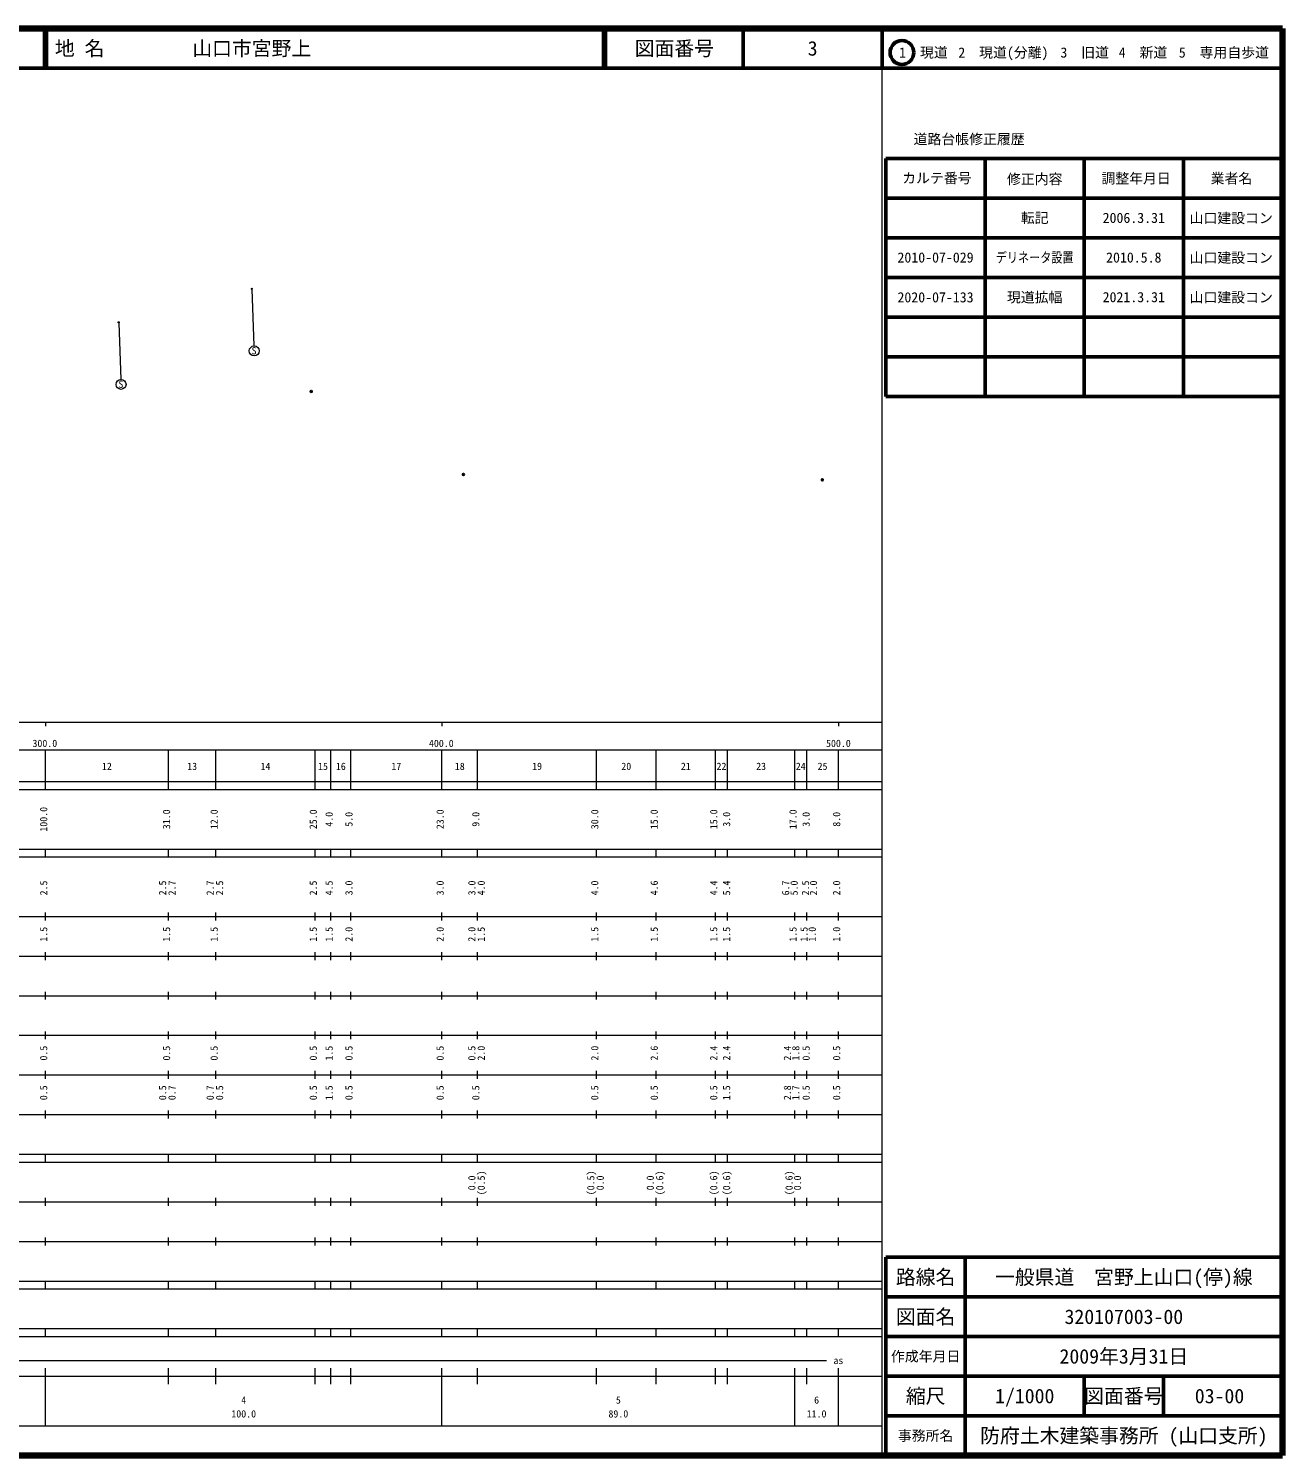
# Model space of a CAD drawing. Units: millimetres on the paper, with parts at other scales. Extents: x 40 to 680, y 20 to 380.
# Drawn here: x 363.7 to 680, y 20 to 380 of the extents above; entities that cross this region are included whole.
import ezdxf
from ezdxf.enums import TextEntityAlignment as Align

# ---------------------------------------------------------------- set-up
doc = ezdxf.new("R2010")
doc.units = ezdxf.units.MM
doc.header["$PDMODE"] = 32
doc.header["$PDSIZE"] = 0.5
doc.layers.add('M-OTRS', color=6, linetype='Continuous')
doc.layers.add('M-TTL-TXT', color=7, linetype='Continuous')
for name, color, linetype, lineweight in [('M-STR-STRC', 7, 'Continuous', 13), ('M-TTL', 2, 'Continuous', 140), ('M-TTL-BAND', 7, 'Continuous', 13), ('M-TTL-FRAM', 2, 'Continuous', 50), ('M-TTL-LINE', 7, 'Continuous', 50)]:
    doc.layers.add(name, color=color, linetype=linetype, lineweight=lineweight)
doc.styles.add('ＭＳ ゴシック', font='')
doc.styles.get('ＭＳ ゴシック').set_extended_font_data('MS Gothic')

msp = doc.modelspace()

# ---------------------------------------------------------------- linework, layer by layer
at = {"layer": 'M-OTRS'}
for p in [(435.052, 288.438), (473.402, 267.518), (563.947, 266.15)]:
    msp.add_point(p, dxfattribs=at)
at = {"layer": 'M-STR-STRC'}
for p, q in [((420.084, 314.386), (420.017, 314.304)), ((420.051, 314.205), (420.589, 299.93)), ((386.503, 305.917), (386.436, 305.834)), ((386.47, 305.735), (387.008, 291.46))]:
    msp.add_line(p, q, dxfattribs=at)
for centre, radius in [((420.045, 314.345), 0.14), ((420.045, 314.345), 0.11), ((420.045, 314.345), 0.0802), ((420.045, 314.345), 0.0501), ((420.045, 314.345), 0.02), ((386.465, 305.875), 0.14), ((386.465, 305.875), 0.11), ((386.465, 305.875), 0.0802), ((386.465, 305.875), 0.0501), ((386.465, 305.875), 0.02), ((420.646, 298.681), 1.25), ((387.065, 290.212), 1.25)]:
    msp.add_circle(centre, radius, dxfattribs=at)
at = {"layer": 'M-TTL'}
for p, q in [((680, 380), (40, 380)), ((680, 20), (680, 380)), ((40, 20), (680, 20))]:
    msp.add_line(p, q, dxfattribs=at)
at = {"layer": 'M-TTL-BAND'}
for p, q in [((579, 20), (579, 370)), ((40, 205), (579, 205)), ((368, 205), (368, 204)), ((468, 205), (468, 204)), ((568, 205), (568, 204)), ((68, 198), (579, 198)), ((368, 188), (368, 198)), ((399, 188), (399, 198)), ((411, 188), (411, 198)), ((436, 188), (436, 198)), ((440, 188), (440, 198)), ((445, 188), (445, 198)), ((468, 188), (468, 198)), ((477, 188), (477, 198)), ((507, 188), (507, 198)), ((522, 188), (522, 198)), ((537, 188), (537, 198)), ((540, 188), (540, 198)), ((557, 188), (557, 198)), ((560, 188), (560, 198)), ((568, 188), (568, 198)), ((40, 190), (579, 190)), ((40, 188), (579, 188)), ((40, 173), (579, 173)), ((368, 171), (368, 173)), ((399, 171), (399, 173)), ((411, 171), (411, 173)), ((436, 171), (436, 173)), ((440, 171), (440, 173)), ((445, 171), (445, 173)), ((468, 171), (468, 173)), ((477, 171), (477, 173)), ((507, 171), (507, 173)), ((522, 171), (522, 173)), ((537, 171), (537, 173)), ((540, 171), (540, 173)), ((557, 171), (557, 173)), ((560, 171), (560, 173)), ((568, 171), (568, 173)), ((40, 171), (579, 171)), ((40, 156), (579, 156)), ((368, 155), (368, 157)), ((399, 155), (399, 157)), ((411, 155), (411, 157)), ((436, 155), (436, 157)), ((440, 155), (440, 157)), ((445, 155), (445, 157)), ((468, 155), (468, 157)), ((477, 155), (477, 157)), ((507, 155), (507, 157)), ((522, 155), (522, 157)), ((537, 155), (537, 157)), ((540, 155), (540, 157)), ((557, 155), (557, 157)), ((560, 155), (560, 157)), ((568, 155), (568, 157)), ((46, 146), (579, 146)), ((368, 145), (368, 147)), ((399, 145), (399, 147)), ((411, 145), (411, 147)), ((436, 145), (436, 147)), ((440, 145), (440, 147)), ((445, 145), (445, 147)), ((468, 145), (468, 147)), ((477, 145), (477, 147)), ((507, 145), (507, 147)), ((522, 145), (522, 147)), ((537, 145), (537, 147)), ((540, 145), (540, 147)), ((557, 145), (557, 147)), ((560, 145), (560, 147)), ((568, 145), (568, 147)), ((368, 135), (368, 137)), ((399, 135), (399, 137)), ((411, 135), (411, 137)), ((436, 135), (436, 137)), ((440, 135), (440, 137)), ((445, 135), (445, 137)), ((468, 135), (468, 137)), ((477, 135), (477, 137)), ((507, 135), (507, 137)), ((522, 135), (522, 137)), ((537, 135), (537, 137)), ((540, 135), (540, 137)), ((557, 135), (557, 137)), ((560, 135), (560, 137)), ((568, 135), (568, 137)), ((52, 136), (579, 136)), ((46, 126), (579, 126)), ((368, 125), (368, 127)), ((399, 125), (399, 127)), ((411, 125), (411, 127)), ((436, 125), (436, 127)), ((440, 125), (440, 127)), ((445, 125), (445, 127)), ((468, 125), (468, 127)), ((477, 125), (477, 127)), ((507, 125), (507, 127)), ((522, 125), (522, 127)), ((537, 125), (537, 127)), ((540, 125), (540, 127)), ((557, 125), (557, 127)), ((560, 125), (560, 127)), ((568, 125), (568, 127)), ((52, 116), (579, 116)), ((368, 115), (368, 117)), ((399, 115), (399, 117)), ((411, 115), (411, 117)), ((436, 115), (436, 117)), ((440, 115), (440, 117)), ((445, 115), (445, 117)), ((468, 115), (468, 117)), ((477, 115), (477, 117)), ((507, 115), (507, 117)), ((522, 115), (522, 117)), ((537, 115), (537, 117)), ((540, 115), (540, 117)), ((557, 115), (557, 117)), ((560, 115), (560, 117)), ((568, 115), (568, 117)), ((46, 106), (579, 106)), ((368, 105), (368, 107)), ((399, 105), (399, 107)), ((411, 105), (411, 107)), ((436, 105), (436, 107)), ((440, 105), (440, 107)), ((445, 105), (445, 107)), ((468, 105), (468, 107)), ((477, 105), (477, 107)), ((507, 105), (507, 107)), ((522, 105), (522, 107)), ((537, 105), (537, 107)), ((540, 105), (540, 107)), ((557, 105), (557, 107)), ((560, 105), (560, 107)), ((568, 105), (568, 107)), ((40, 96), (579, 96)), ((40, 94), (579, 94)), ((368, 94), (368, 96)), ((399, 94), (399, 96)), ((411, 94), (411, 96)), ((436, 94), (436, 96)), ((440, 94), (440, 96)), ((445, 94), (445, 96)), ((468, 94), (468, 96)), ((477, 94), (477, 96)), ((507, 94), (507, 96)), ((522, 94), (522, 96)), ((537, 94), (537, 96)), ((540, 94), (540, 96)), ((557, 94), (557, 96)), ((560, 94), (560, 96)), ((568, 94), (568, 96)), ((49, 84), (579, 84)), ((368, 83), (368, 85)), ((399, 83), (399, 85)), ((411, 83), (411, 85)), ((436, 83), (436, 85)), ((440, 83), (440, 85)), ((445, 83), (445, 85)), ((468, 83), (468, 85)), ((477, 83), (477, 85)), ((507, 83), (507, 85)), ((522, 83), (522, 85)), ((537, 83), (537, 85)), ((540, 83), (540, 85)), ((557, 83), (557, 85)), ((560, 83), (560, 85)), ((568, 83), (568, 85)), ((40, 74), (579, 74)), ((368, 73), (368, 75)), ((399, 73), (399, 75)), ((411, 73), (411, 75)), ((436, 73), (436, 75)), ((440, 73), (440, 75)), ((445, 73), (445, 75)), ((468, 73), (468, 75)), ((477, 73), (477, 75)), ((507, 73), (507, 75)), ((522, 73), (522, 75)), ((537, 73), (537, 75)), ((540, 73), (540, 75)), ((557, 73), (557, 75)), ((560, 73), (560, 75)), ((568, 73), (568, 75)), ((40, 64), (579, 64)), ((40, 62), (579, 62)), ((368, 62), (368, 64)), ((399, 62), (399, 64)), ((411, 62), (411, 64)), ((436, 62), (436, 64)), ((440, 62), (440, 64)), ((445, 62), (445, 64)), ((468, 62), (468, 64)), ((477, 62), (477, 64)), ((507, 62), (507, 64)), ((522, 62), (522, 64)), ((537, 62), (537, 64)), ((540, 62), (540, 64)), ((557, 62), (557, 64)), ((560, 62), (560, 64)), ((568, 62), (568, 64)), ((40, 52), (579, 52)), ((368, 50), (368, 52)), ((399, 50), (399, 52)), ((411, 50), (411, 52)), ((436, 50), (436, 52)), ((440, 50), (440, 52)), ((445, 50), (445, 52)), ((468, 50), (468, 52)), ((477, 50), (477, 52)), ((507, 50), (507, 52)), ((522, 50), (522, 52)), ((537, 50), (537, 52)), ((540, 50), (540, 52)), ((557, 50), (557, 52)), ((560, 50), (560, 52)), ((568, 50), (568, 52)), ((40, 50), (579, 50)), ((71, 44), (565, 44)), ((40, 40), (579, 40)), ((368, 27.5), (368, 42)), ((399, 38), (399, 42)), ((411, 38), (411, 42)), ((436, 38), (436, 42)), ((440, 38), (440, 42)), ((445, 38), (445, 42)), ((468, 27.5), (468, 42)), ((477, 38), (477, 42)), ((507, 38), (507, 42)), ((522, 38), (522, 42)), ((537, 38), (537, 42)), ((540, 38), (540, 42)), ((557, 27.5), (557, 42)), ((560, 38), (560, 42)), ((568, 27.5), (568, 42)), ((68, 27.5), (579, 27.5))]:
    msp.add_line(p, q, dxfattribs=at)
at = {"layer": 'M-TTL-FRAM'}
for p, q in [((580, 347.197), (580, 287.197)), ((580, 347.197), (680, 347.197)), ((580, 287.197), (680, 287.197)), ((680, 70), (580, 70)), ((580, 70), (580, 20))]:
    msp.add_line(p, q, dxfattribs=at)
at = {"layer": 'M-TTL-LINE'}
for p, q in [((367.75, 380), (367.75, 370)), ((368.25, 380), (368.25, 370)), ((508.747, 380), (508.747, 370)), ((509.247, 380), (509.247, 370)), ((543.997, 380), (543.997, 370)), ((579, 380), (579, 370)), ((40, 370), (680, 370)), ((605, 347.197), (605, 287.197)), ((630, 347.197), (630, 287.197)), ((655, 347.197), (655, 287.197)), ((580, 337.197), (680, 337.197)), ((580, 327.197), (680, 327.197)), ((580, 317.197), (680, 317.197)), ((580, 307.197), (680, 307.197)), ((580, 297.197), (680, 297.197)), ((600, 70), (600, 20)), ((680, 60), (580, 60)), ((680, 50), (580, 50)), ((680, 40), (580, 40)), ((630, 40), (630, 30)), ((650, 40), (650, 30)), ((680, 30), (580, 30))]:
    msp.add_line(p, q, dxfattribs=at)
msp.add_circle((584.031, 373.958), 3, dxfattribs=at)

# ---------------------------------------------------------------- texts
at = {"layer": 'M-STR-STRC', "style": 'ＭＳ ゴシック'}
for p in [(420.6, 298.724), (387.019, 290.254)]:
    msp.add_text('S', height=1.833, rotation=0.018, dxfattribs=at).set_placement(p, align=Align.MIDDLE_CENTER)
at = {"layer": 'M-TTL-BAND', "style": 'ＭＳ ゴシック'}
for s, p in [('300.0', (367.844, 198.195)), ('400.0', (467.844, 198.195)), ('500.0', (568, 198.195)), ('12', (383.5, 192.405)), ('13', (405, 192.405)), ('14', (423.5, 192.405)), ('15', (438, 192.405)), ('16', (442.5, 192.405)), ('17', (456.5, 192.405)), ('18', (472.5, 192.405)), ('19', (492, 192.405)), ('20', (514.5, 192.405)), ('21', (529.5, 192.405)), ('22', (538.5, 192.405)), ('23', (548.5, 192.405)), ('24', (558.5, 192.405)), ('25', (564, 192.405)), ('as', (568, 42.5)), ('4', (418, 32.523)), ('5', (512.5, 32.523)), ('6', (562.5, 32.523)), ('100.0', (418, 29.033)), ('89.0', (512.5, 29.033)), ('11.0', (562.5, 29.033))]:
    msp.add_text(s, height=1.833, dxfattribs=at).set_placement(p, align=Align.BOTTOM_CENTER)
for s, p in [('100.0', (369, 180.5)), ('31.0', (400, 180.5)), ('12.0', (412, 180.5)), ('25.0', (437, 180.5)), ('4.0', (441, 180.5)), ('5.0', (446, 180.5)), ('23.0', (469, 180.5)), ('9.0', (478, 180.5)), ('30.0', (508, 180.5)), ('15.0', (523, 180.5)), ('15.0', (538, 180.5)), ('3.0', (541.252, 180.5)), ('17.0', (558, 180.5)), ('3.0', (561.305, 180.5)), ('8.0', (569, 180.5)), ('2.5', (369, 163.174)), ('2.5', (399, 163.174)), ('2.7', (401.37, 163.174)), ('2.7', (411, 163.174)), ('2.5', (413.37, 163.174)), ('2.5', (437, 163.174)), ('4.5', (441, 163.174)), ('3.0', (446, 163.174)), ('3.0', (469, 163.174)), ('3.0', (477, 163.174)), ('4.0', (479.37, 163.174)), ('4.0', (508, 163.174)), ('4.6', (523, 163.174)), ('4.4', (538, 163.174)), ('5.4', (541.252, 163.174)), ('6.7', (556.15, 163.174)), ('5.0', (558.285, 163.174)), ('2.5', (561.149, 163.174)), ('2.0', (563.167, 163.174)), ('2.0', (569, 163.174)), ('1.5', (369, 151.5)), ('1.5', (400, 151.5)), ('1.5', (412, 151.5)), ('1.5', (437, 151.5)), ('1.5', (441, 151.5)), ('2.0', (446, 151.5)), ('2.0', (469, 151.5)), ('2.0', (477, 151.5)), ('1.5', (479.37, 151.5)), ('1.5', (508, 151.5)), ('1.5', (523, 151.5)), ('1.5', (538, 151.5)), ('1.5', (541.252, 151.5)), ('1.5', (558, 151.5)), ('1.5', (560.775, 151.5)), ('1.0', (562.842, 151.5)), ('1.0', (569, 151.5)), ('0.5', (369, 121.5)), ('0.5', (400, 121.5)), ('0.5', (412, 121.5)), ('0.5', (437, 121.5)), ('1.5', (441, 121.5)), ('0.5', (446, 121.5)), ('0.5', (469, 121.5)), ('0.5', (477, 121.5)), ('2.0', (479.37, 121.5)), ('2.0', (508, 121.5)), ('2.6', (523, 121.5)), ('2.4', (538, 121.5)), ('2.4', (541.252, 121.5)), ('2.4', (556.585, 121.5)), ('1.8', (558.705, 121.5)), ('0.5', (561.305, 121.5)), ('0.5', (569, 121.5)), ('0.5', (369, 111.5)), ('0.5', (399, 111.5)), ('0.7', (401.37, 111.5)), ('0.7', (411, 111.5)), ('0.5', (413.37, 111.5)), ('0.5', (437, 111.5)), ('1.5', (441, 111.5)), ('0.5', (446, 111.5)), ('0.5', (469, 111.5)), ('0.5', (478, 111.5)), ('0.5', (508, 111.5)), ('0.5', (523, 111.5)), ('0.5', (538, 111.5)), ('1.5', (541.252, 111.5)), ('2.8', (556.585, 111.5)), ('1.7', (558.705, 111.5)), ('0.5', (561.305, 111.5)), ('0.5', (569, 111.5)), ('0.0', (477, 88.764)), ('(0.5)', (479.37, 88.764)), ('(0.5)', (507, 88.764)), ('0.0', (509.37, 88.764)), ('0.0', (522, 88.764)), ('(0.6)', (524.37, 88.764)), ('(0.6)', (538, 88.764)), ('(0.6)', (541.252, 88.764)), ('(0.6)', (557, 88.764)), ('0.0', (559.135, 88.764))]:
    msp.add_text(s, height=1.833, rotation=90, dxfattribs=at).set_placement(p, align=Align.BOTTOM_CENTER)
at = {"layer": 'M-TTL-TXT', "style": 'ＭＳ ゴシック'}
for s, p in [('地 名', (370.38, 375)), ('山口市宮野上', (405.024, 375))]:
    msp.add_text(s, height=3.666, dxfattribs=at).set_placement(p, align=Align.MIDDLE_LEFT)
for s, height, p in [('図面番号', 3.666, (526.622, 375)), ('3', 3.666, (561.497, 375)), ('1\u3000現道', 2.566, (589.448, 373.958)), ('2\u3000現道(分離)', 2.566, (609.619, 373.958)), ('3\u3000旧道', 2.566, (630.121, 373.958)), ('4\u3000新道', 2.566, (644.824, 373.958)), ('5\u3000専用自歩道', 2.566, (665.228, 373.958)), ('道路台帳修正履歴', 2.566, (600.968, 352.113)), ('カルテ番号', 2.566, (592.839, 342.277)), ('修正内容', 2.566, (617.509, 342.023)), ('調整年月日', 2.566, (643.089, 342.197)), ('業者名', 2.566, (667.134, 342.197)), ('転記', 2.566, (617.5, 332.245)), ('2006.3.31', 2.566, (642.5, 332.245)), ('山口建設コン', 2.566, (667.077, 332.189)), ('2010-07-029', 2.566, (592.5, 322.245)), ('2010.5.8', 2.566, (642.5, 322.245)), ('山口建設コン', 2.566, (667.077, 322.189)), ('2020-07-133', 2.566, (592.5, 312.197)), ('現道拡幅', 2.566, (617.5, 312.197)), ('2021.3.31', 2.566, (642.5, 312.245)), ('山口建設コン', 2.566, (667.077, 312.189)), ('路線名', 3.666, (590, 65)), ('路線名', 3.666, (590, 65)), ('一般県道\u3000宮野上山口(停)線', 3.666, (640, 65)), ('図面名', 3.666, (590, 55)), ('図面名', 3.666, (590, 55)), ('320107003-00', 3.666, (640, 55)), ('2009年3月31日', 3.666, (640, 45)), ('作成年月日', 2.566, (590, 45)), ('作成年月日', 2.566, (590, 45)), ('縮尺', 3.666, (590, 35)), ('縮尺', 3.666, (590, 35)), ('1/1000', 3.666, (615, 35)), ('図面番号', 3.666, (640, 35)), ('図面番号', 3.666, (640, 35)), ('03-00', 3.666, (664.125, 35)), ('事務所名', 2.566, (590, 25)), ('事務所名', 2.566, (590, 25)), ('防府土木建築事務所 (山口支所)', 3.666, (640, 25))]:
    msp.add_text(s, height=height, dxfattribs=at).set_placement(p, align=Align.MIDDLE_CENTER)
at = {"layer": 'M-TTL-TXT', "style": 'ＭＳ ゴシック', "width": 0.8}
msp.add_text('デリネータ設置', height=2.566, dxfattribs=at).set_placement((617.5, 322.245), align=Align.MIDDLE_CENTER)

doc.saveas('drawing.dxf')
